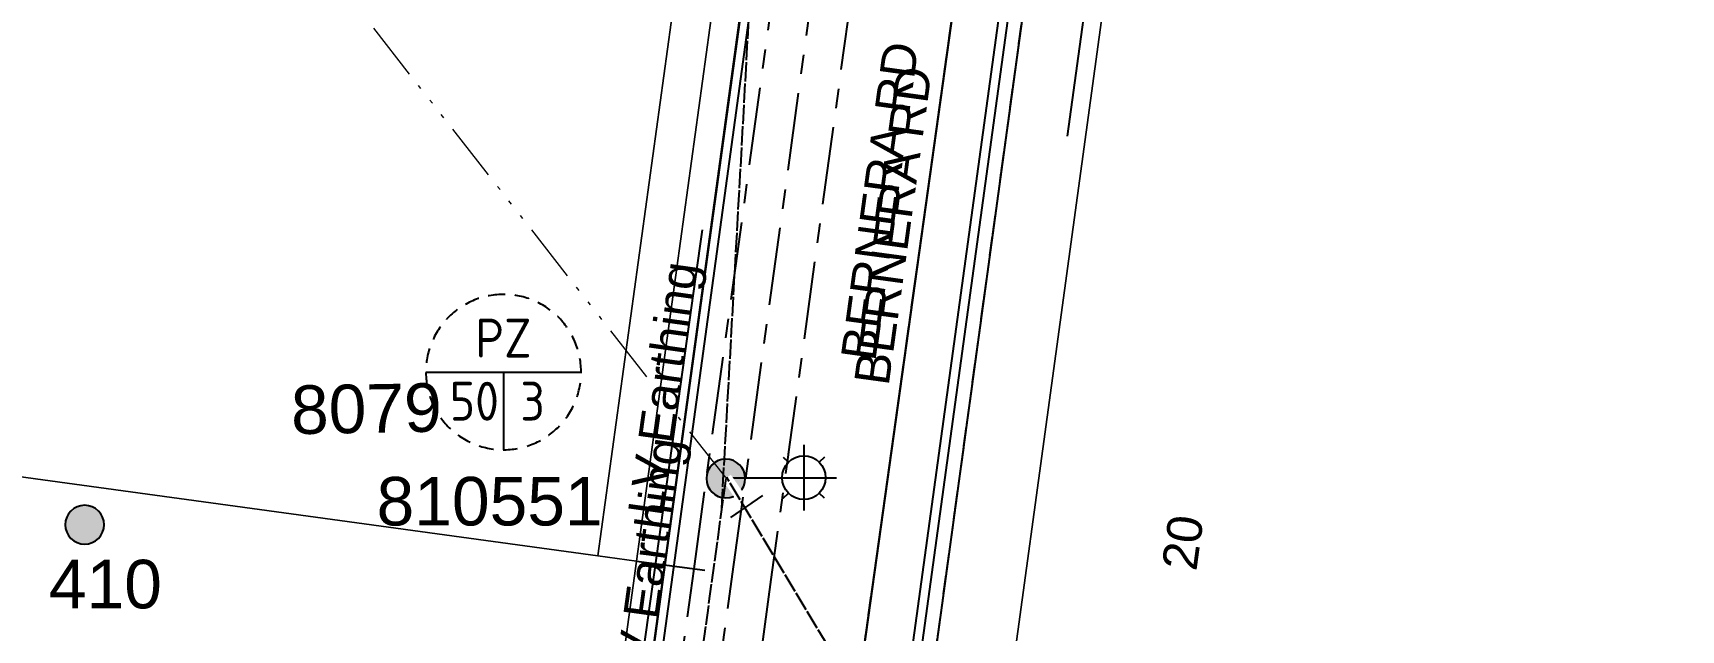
# Model space of a CAD drawing. Header units: metres. Extents: x 301012 to 305396, y 6240778 to 6244350.
# Drawn here: x 302949.8 to 303034.7, y 6242798.7 to 6242829.5 of the extents above; entities that cross this region are included whole.
import ezdxf
from ezdxf.enums import TextEntityAlignment as Align

# ---------------------------------------------------------------- set-up
doc = ezdxf.new("R2010")
doc.units = ezdxf.units.M
for name, pattern in [('Cable Exist OH', [1, 1, 0]), ('Cable Exist UG', [7, 4, -1, 1, -1]), ('Dash', [5, 3, -2]), ('DASHED', [19.05, 12.7, -6.35]), ('PHANTOMX2', [6.6, 3, -0.75, 0.2, -0.75, 0.2, -0.75, 0.2, -0.75])]:
    doc.linetypes.add(name, pattern=pattern)
doc.layers.get('0').update_dxf_attribs({"color": 6})
for name, color, linetype, lineweight in [('_User_LV_Exist', 5, 'Continuous', 35), ('Cadastre Land Parcels_SP_EXT', 118, 'Continuous', 15), ('Cadastre Roads_SP_EXT', 218, 'Continuous', 15), ('Mains_HV_EXT', 13, 'Continuous', 25), ('Mains_LV_EXT', 163, 'Continuous', 25), ('Mains_SL_EXT', 131, 'Continuous', 25), ('Mains_TR_EXT', 211, 'Continuous', 25), ('Services_SP_EXT', 42, 'PHANTOMX2', 20)]:
    doc.layers.add(name, color=color, linetype=linetype, lineweight=lineweight)
for name, color, linetype in [('Equip_SL_EXT', 7, 'Continuous'), ('Equip_SP_SL_EXT', 7, 'Continuous'), ('SupportsOH_SP_TR_HV_LV_SL_EXT', 7, 'Continuous'), ('UG_Details_SP_MISC', 7, 'Continuous')]:
    doc.layers.add(name, color=color, linetype=linetype)
doc.layers.add('UNKNOWN_FEATURES', color=1, linetype='DASHED', plot=False)
doc.styles.add('IESYMBOL1', font='isocp.shx')
doc.styles.add('POLE_LABEL', font='arial.ttf', dxfattribs={"height": 2})
doc.styles.add('SL_LABEL', font='arial.ttf', dxfattribs={"height": 2})
doc.styles.add('SLCP_LABEL', font='arial.ttf', dxfattribs={"height": 2})
doc.styles.get("Standard").update_dxf_attribs({"font": 'arial.ttf'})
doc.linetypes.add('Cable E OH', pattern='A,8,-0.01,["E",Standard,S=1.5,R=30,X=0,Y=-0.9],0', length=8.01)
doc.linetypes.add('Cable E UG', pattern='A,5,-0.1,["E",Standard,S=1.5,R=0,X=0,Y=-0.75],-1.45', length=6.55)
doc.linetypes.add('Cable P UG', pattern='A,5,-0.1,["P",Standard,S=1.5,R=0,X=0,Y=-0.75],-1.45', length=6.55)

# ---------------------------------------------------------------- blocks, each defined once
blk = doc.blocks.new('SL_LANTERN_EXT')
at = {"flags": 9}
for tag, p in [('LRATECODE', (-7.4, 0)), ('LOUTREACHVOCAB', (-7.2, 0)), ('LOUTREACH', (-7, 0)), ('LANTNUMBER', (-6.6, 0)), ('LNEW', (-6.4, 0)), ('LMASTVOCAB', (-6.2, 0)), ('LMAST', (-6, 0)), ('LLAMPVOCAB', (-5.8, 0)), ('LLAMP', (-5.6, 0)), ('LEXIST', (-5.4, 0)), ('LCHARGE3PERCENT', (-5.2, 0)), ('LCHARGE3', (-5, 0)), ('LCHARGE2PERCENT', (-4.8, 0)), ('LCHARGE2', (-4.6, 0)), ('LCHARGE1PERCENT', (-4.4, 0)), ('LCHARGE1', (-4.2, 0)), ('LCATEGORY', (-4, 0)), ('LBRACKETVOCAB', (-3.8, 0)), ('LBRACKET', (-3.6, 0)), ('LKINGHEIGHT', (-3.4, 0)), ('CREPLACE', (-3.2, 0)), ('CREMOVE', (-3, 0)), ('CNUMBER', (-2.8, 0)), ('CNEW', (-2.6, 0)), ('CEXIST', (-2.4, 0)), ('USAGE', (-2.2, 0)), ('STATE', (-2, 0)), ('OWNED_BY', (-1.8, 0)), ('ORIENTATION', (-1.6, 0)), ('OPERATING_VOLTAGE', (-1.4, 0)), ('NO_PHASES', (-1.2, 0)), ('LANTERN_TYPE', (-1, 0)), ('LANTERN_PURPOSE', (-0.8, 0)), ('CONTROL_TYPE', (-0.6, 0)), ('CONSTRUCTED_VOLTAGE', (-0.4, 0))]:
    blk.add_attdef(tag, text='', height=0.001, rotation=270, dxfattribs=at).set_placement(p, align=Align.MIDDLE_LEFT)
at = {"style": 'SL_LABEL', "flags": 9}
blk.add_attdef('STREET_CODE', text='', height=0.001, rotation=270, dxfattribs=at).set_placement((0.001, 0), align=Align.MIDDLE_LEFT)
at = {"flags": 1}
blk.add_attdef('Z', (0, 0), '', height=0.001, rotation=270, dxfattribs=at)
at = {"width": 0.9}
blk.add_attdef('LNUMBER', text='', height=1, dxfattribs=at).set_placement((7, -1), align=Align.MIDDLE_LEFT)
at = {"flags": 9}
for tag, p in [('LREMOVE', (0, -7.6)), ('LREPLACE', (0, -7.8)), ('LTYPE', (0, -8)), ('LTYPEVOCAB', (0, -8.2)), ('LEGEND', (0, -8.4)), ('SUBURB', (0, -8.6)), ('STREETNAME', (0, -8.8)), ('LOCATION', (0, -9)), ('NOTES', (0, -9.2)), ('MAINTAINED_BY', (0, -9.863))]:
    blk.add_attdef(tag, text='', height=0.001, dxfattribs=at).set_placement(p, align=Align.MIDDLE_LEFT)
blk.add_attdef('OPERATED_BY', (0, -9.607), '', height=0.001, dxfattribs=at)
blk.add_wipeout([(5.688, 0), (5.061, -1.061), (4, -1.688), (2.939, -1.061), (2.313, 0), (2.939, 1.061), (4, 1.687), (5.061, 1.061)])
for p, q in [((2.939, 1.061), (3.205, 0.795)), ((4, 1.687), (4, 0)), ((5.061, 1.061), (4.795, 0.795)), ((0, 0), (4, 0)), ((2.939, -1.061), (3.205, -0.795)), ((4, 0), (5.688, 0)), ((4, 0), (4, -1.688)), ((5.061, -1.061), (4.795, -0.795))]:
    blk.add_line(p, q)
blk.add_circle((4, 0), 1.125)
blk = doc.blocks.new('POLE_EXT')
blk.add_hatch(color=256).paths.add_polyline_path([(-1, 0, 1), (1, 0, 1)])
blk.add_lwpolyline([(-1, 0, 1), (1, 0, 1)], format="xyb", close=True)
at = {"flags": 8}
blk.add_attdef('pNumber', text='', height=2, dxfattribs=at).set_placement((2.5, 2.5), align=Align.MIDDLE_CENTER)
at = {"style": 'POLE_LABEL', "flags": 9}
for tag, p in [('STRUCTURE_PLANT_NUMBER', (1.355, 0.028)), ('STREET_CODE', (1.355, -0.2))]:
    blk.add_attdef(tag, text='', height=0.2, dxfattribs=at).set_placement(p, align=Align.MIDDLE_LEFT)
at = {"flags": 9}
for tag, p in [('OWNED_BY', (1.355, -0.4)), ('SPECIAL_USE', (1.355, -0.8)), ('PARENT', (1.355, -0.6)), ('cLV', (1.355, -1.4)), ('STATE', (1.355, -1)), ('hDepth', (1.355, -1.6)), ('hDia', (1.355, -1.8)), ('USAGE', (1.355, -1.2)), ('cHV', (1.355, -2)), ('LBRACKET', (1.355, -2.2)), ('LExisting', (1.355, -2.4)), ('LANTNUMBER', (1.355, -2.6)), ('cLinedev', (1.355, -3.4)), ('LOther', (1.355, -2.8)), ('LRemove', (1.355, -3)), ('LEGEND', (1.355, -3.2)), ('pExisting', (1.355, -3.8)), ('LOCATION', (1.355, -3.6)), ('PFNUMBER', (1.355, -4)), ('NEWPFNUMBER', (1.355, -4.2)), ('pFooting', (1.355, -4.4)), ('pNew', (1.355, -4.6)), ('pRelocate', (1.355, -5)), ('cspan', (1.355, -6)), ('pRemove', (1.355, -5.2)), ('pReplace', (1.355, -5.4)), ('pStay', (1.355, -5.6)), ('pType', (1.355, -5.8)), ('STREETNAME', (1.355, -6.2)), ('SUBURB', (1.355, -6.4)), ('NOTES', (1.355, -6.6)), ('MAINTAINED_BY', (1.355, -6.814)), ('OPERATED_BY', (1.355, -7.014))]:
    blk.add_attdef(tag, text='', height=0.2, dxfattribs=at).set_placement(p, align=Align.MIDDLE_LEFT)
at = {"flags": 1}
blk.add_attdef('Z', (1.355, -7.328), '', height=0.2, dxfattribs=at)
blk = doc.blocks.new('End Shackle_EXT')
at = {"flags": 9}
for tag, p in [('ORIENTATION', (0, -0.8)), ('OWNED_BY', (0, -1)), ('STATE', (0, -1.2)), ('USAGE', (0, -1.4)), ('NOTES', (0, -1.6))]:
    blk.add_attdef(tag, text='', height=0.2, dxfattribs=at).set_placement(p, align=Align.MIDDLE_LEFT)
blk.add_wipeout([(0, 0.253), (1.815, 0.253), (1.815, -0.253), (0, -0.253)])
blk.add_line((1.815, -1), (1.815, 1))
at = {"flags": 1}
blk.add_attdef('Z', (0, 0), '', height=0.2, dxfattribs=at)
at = {"flags": 9}
for tag, p in [('CONNECTOR_TYPE', (0, 0)), ('OPERATING_VOLTAGE', (0, -0.6)), ('CONSTRUCTED_VOLTAGE', (0, -0.2)), ('NO_PHASES', (0, -0.4))]:
    blk.add_attdef(tag, text='', height=0.2, dxfattribs=at).set_placement(p, align=Align.MIDDLE_LEFT)
blk = doc.blocks.new('SLCP_ZELL_EXT')
at = {"flags": 8}
blk.add_attdef('ASSET_NUM', text='', height=2, dxfattribs=at).set_placement((0, 6), align=Align.MIDDLE_CENTER)
for tag, flags, p in [('CONSTRUCTED_VOLTAGE', 9, (0.25, -0.5)), ('CONTROL_TYPE', 9, (0.25, -0.7)), ('NO_PHASES', 9, (0.25, -0.9)), ('OPERATING_VOLTAGE', 9, (0.25, -1.1)), ('ORIENTATION', 9, (0.25, -1.3)), ('OWNED_BY', 9, (0.25, -1.5)), ('OPERATED_BY', 9, (0.25, -1.7)), ('USAGE', 9, (0.25, -2.1)), ('MAINTAINED_BY', 9, (0.25, -1.9)), ('LOCATION', 9, (0.25, -2.3)), ('NOTES', 9, (0.25, -2.5)), ('AMP_RATING', 9, (0.25, -3.3)), ('STATE', 9, (0.25, -2.7)), ('STREETNAME', 9, (0.25, -2.9)), ('SUBURB', 9, (0.25, -3.1)), ('Z', 1, (0.25, -3.5))]:
    blk.add_attdef(tag, text='', height=0.2, dxfattribs=dict(flags=flags)).set_placement(p, align=Align.MIDDLE_LEFT)
blk.add_wipeout([(-0.049, 4), (-0.147, 3.997), (-0.245, 3.992), (-0.343, 3.985), (-0.441, 3.976), (-0.538, 3.964), (-0.635, 3.949), (-0.732, 3.932), (-0.828, 3.913), (-0.924, 3.892), (-1.019, 3.868), (-1.114, 3.842), (-1.208, 3.813), (-1.301, 3.782), (-1.394, 3.749), (-1.485, 3.714), (-1.576, 3.676), (-1.666, 3.637), (-1.754, 3.595), (-1.842, 3.551), (-1.929, 3.504), (-2.014, 3.456), (-2.098, 3.405), (-2.181, 3.353), (-2.263, 3.298), (-2.343, 3.242), (-2.422, 3.183), (-2.499, 3.123), (-2.575, 3.061), (-2.65, 2.997), (-2.722, 2.931), (-2.794, 2.863), (-2.863, 2.794), (-2.931, 2.722), (-2.997, 2.65), (-3.061, 2.575), (-3.123, 2.499), (-3.183, 2.422), (-3.242, 2.343), (-3.298, 2.263), (-3.353, 2.181), (-3.405, 2.098), (-3.456, 2.014), (-3.504, 1.929), (-3.551, 1.842), (-3.595, 1.754), (-3.637, 1.666), (-3.676, 1.576), (-3.714, 1.485), (-3.749, 1.394), (-3.782, 1.301), (-3.813, 1.208), (-3.842, 1.114), (-3.868, 1.019), (-3.892, 0.924), (-3.913, 0.828), (-3.932, 0.732), (-3.949, 0.635), (-3.964, 0.538), (-3.976, 0.441), (-3.985, 0.343), (-3.992, 0.245), (-3.997, 0.147), (-4, 0.049), (-4, -0.049), (-3.997, -0.147), (-3.992, -0.245), (-3.985, -0.343), (-3.976, -0.441), (-3.964, -0.538), (-3.949, -0.635), (-3.932, -0.732), (-3.913, -0.828), (-3.892, -0.924), (-3.868, -1.019), (-3.842, -1.114), (-3.813, -1.208), (-3.782, -1.301), (-3.749, -1.394), (-3.714, -1.485), (-3.676, -1.576), (-3.637, -1.666), (-3.595, -1.754), (-3.551, -1.842), (-3.504, -1.929), (-3.456, -2.014), (-3.405, -2.098), (-3.353, -2.181), (-3.298, -2.263), (-3.242, -2.343), (-3.183, -2.422), (-3.123, -2.499), (-3.061, -2.575), (-2.997, -2.65), (-2.931, -2.722), (-2.863, -2.794), (-2.794, -2.863), (-2.722, -2.931), (-2.65, -2.997), (-2.575, -3.061), (-2.499, -3.123), (-2.422, -3.183), (-2.343, -3.242), (-2.263, -3.298), (-2.181, -3.353), (-2.098, -3.405), (-2.014, -3.456), (-1.929, -3.504), (-1.842, -3.551), (-1.754, -3.595), (-1.666, -3.637), (-1.576, -3.676), (-1.485, -3.714), (-1.394, -3.749), (-1.301, -3.782), (-1.208, -3.813), (-1.114, -3.842), (-1.019, -3.868), (-0.924, -3.892), (-0.828, -3.913), (-0.732, -3.932), (-0.635, -3.949), (-0.538, -3.964), (-0.441, -3.976), (-0.343, -3.985), (-0.245, -3.992), (-0.147, -3.997), (-0.049, -4), (0.049, -4), (0.147, -3.997), (0.245, -3.992), (0.343, -3.985), (0.441, -3.976), (0.538, -3.964), (0.635, -3.949), (0.732, -3.932), (0.828, -3.913), (0.924, -3.892), (1.019, -3.868), (1.114, -3.842), (1.208, -3.813), (1.301, -3.782), (1.394, -3.749), (1.485, -3.714), (1.576, -3.676), (1.666, -3.637), (1.754, -3.595), (1.842, -3.551), (1.929, -3.504), (2.014, -3.456), (2.098, -3.405), (2.181, -3.353), (2.263, -3.298), (2.343, -3.242), (2.422, -3.183), (2.499, -3.123), (2.575, -3.061), (2.65, -2.997), (2.722, -2.931), (2.794, -2.863), (2.863, -2.794), (2.931, -2.722), (2.997, -2.65), (3.061, -2.575), (3.123, -2.499), (3.183, -2.422), (3.242, -2.343), (3.298, -2.263), (3.353, -2.181), (3.405, -2.098), (3.456, -2.014), (3.504, -1.929), (3.551, -1.842), (3.595, -1.754), (3.637, -1.666), (3.676, -1.576), (3.714, -1.485), (3.749, -1.394), (3.782, -1.301), (3.813, -1.208), (3.842, -1.114), (3.868, -1.019), (3.892, -0.924), (3.913, -0.828), (3.932, -0.732), (3.949, -0.635), (3.964, -0.538), (3.976, -0.441), (3.985, -0.343), (3.992, -0.245), (3.997, -0.147), (4, -0.049), (4, 0.049), (3.997, 0.147), (3.992, 0.245), (3.985, 0.343), (3.976, 0.441), (3.964, 0.538), (3.949, 0.635), (3.932, 0.732), (3.913, 0.828), (3.892, 0.924), (3.868, 1.019), (3.842, 1.114), (3.813, 1.208), (3.782, 1.301), (3.749, 1.394), (3.714, 1.485), (3.676, 1.576), (3.637, 1.666), (3.595, 1.754), (3.551, 1.842), (3.504, 1.929), (3.456, 2.014), (3.405, 2.098), (3.353, 2.181), (3.298, 2.263), (3.242, 2.343), (3.183, 2.422), (3.123, 2.499), (3.061, 2.575), (2.997, 2.65), (2.931, 2.722), (2.863, 2.794), (2.794, 2.863), (2.722, 2.931), (2.65, 2.997), (2.575, 3.061), (2.499, 3.123), (2.422, 3.183), (2.343, 3.242), (2.263, 3.298), (2.181, 3.353), (2.098, 3.405), (2.014, 3.456), (1.929, 3.504), (1.842, 3.551), (1.754, 3.595), (1.666, 3.637), (1.576, 3.676), (1.485, 3.714), (1.394, 3.749), (1.301, 3.782), (1.208, 3.813), (1.114, 3.842), (1.019, 3.868), (0.924, 3.892), (0.828, 3.913), (0.732, 3.932), (0.635, 3.949), (0.538, 3.964), (0.441, 3.976), (0.343, 3.985), (0.245, 3.992), (0.147, 3.997), (0.049, 4)])
for p, q in [((-4, 0), (4, 0)), ((0, 0), (0, -4))]:
    blk.add_line(p, q)
at = {"linetype": 'Dash', "ltscale": 0.25, "flags": 128}
blk.add_lwpolyline([(-0.049, 4), (-0.147, 3.997), (-0.245, 3.992), (-0.343, 3.985), (-0.441, 3.976), (-0.538, 3.964), (-0.635, 3.949), (-0.732, 3.932), (-0.828, 3.913), (-0.924, 3.892), (-1.019, 3.868), (-1.114, 3.842), (-1.208, 3.813), (-1.301, 3.782), (-1.394, 3.749), (-1.485, 3.714), (-1.576, 3.676), (-1.666, 3.637), (-1.754, 3.595), (-1.842, 3.551), (-1.929, 3.504), (-2.014, 3.456), (-2.098, 3.405), (-2.181, 3.353), (-2.263, 3.298), (-2.343, 3.242), (-2.422, 3.183), (-2.499, 3.123), (-2.575, 3.061), (-2.65, 2.997), (-2.722, 2.931), (-2.794, 2.863), (-2.863, 2.794), (-2.931, 2.722), (-2.997, 2.65), (-3.061, 2.575), (-3.123, 2.499), (-3.183, 2.422), (-3.242, 2.343), (-3.298, 2.263), (-3.353, 2.181), (-3.405, 2.098), (-3.456, 2.014), (-3.504, 1.929), (-3.551, 1.842), (-3.595, 1.754), (-3.637, 1.666), (-3.676, 1.576), (-3.714, 1.485), (-3.749, 1.394), (-3.782, 1.301), (-3.813, 1.208), (-3.842, 1.114), (-3.868, 1.019), (-3.892, 0.924), (-3.913, 0.828), (-3.932, 0.732), (-3.949, 0.635), (-3.964, 0.538), (-3.976, 0.441), (-3.985, 0.343), (-3.992, 0.245), (-3.997, 0.147), (-4, 0.049), (-4, -0.049), (-3.997, -0.147), (-3.992, -0.245), (-3.985, -0.343), (-3.976, -0.441), (-3.964, -0.538), (-3.949, -0.635), (-3.932, -0.732), (-3.913, -0.828), (-3.892, -0.924), (-3.868, -1.019), (-3.842, -1.114), (-3.813, -1.208), (-3.782, -1.301), (-3.749, -1.394), (-3.714, -1.485), (-3.676, -1.576), (-3.637, -1.666), (-3.595, -1.754), (-3.551, -1.842), (-3.504, -1.929), (-3.456, -2.014), (-3.405, -2.098), (-3.353, -2.181), (-3.298, -2.263), (-3.242, -2.343), (-3.183, -2.422), (-3.123, -2.499), (-3.061, -2.575), (-2.997, -2.65), (-2.931, -2.722), (-2.863, -2.794), (-2.794, -2.863), (-2.722, -2.931), (-2.65, -2.997), (-2.575, -3.061), (-2.499, -3.123), (-2.422, -3.183), (-2.343, -3.242), (-2.263, -3.298), (-2.181, -3.353), (-2.098, -3.405), (-2.014, -3.456), (-1.929, -3.504), (-1.842, -3.551), (-1.754, -3.595), (-1.666, -3.637), (-1.576, -3.676), (-1.485, -3.714), (-1.394, -3.749), (-1.301, -3.782), (-1.208, -3.813), (-1.114, -3.842), (-1.019, -3.868), (-0.924, -3.892), (-0.828, -3.913), (-0.732, -3.932), (-0.635, -3.949), (-0.538, -3.964), (-0.441, -3.976), (-0.343, -3.985), (-0.245, -3.992), (-0.147, -3.997), (-0.049, -4), (0.049, -4), (0.147, -3.997), (0.245, -3.992), (0.343, -3.985), (0.441, -3.976), (0.538, -3.964), (0.635, -3.949), (0.732, -3.932), (0.828, -3.913), (0.924, -3.892), (1.019, -3.868), (1.114, -3.842), (1.208, -3.813), (1.301, -3.782), (1.394, -3.749), (1.485, -3.714), (1.576, -3.676), (1.666, -3.637), (1.754, -3.595), (1.842, -3.551), (1.929, -3.504), (2.014, -3.456), (2.098, -3.405), (2.181, -3.353), (2.263, -3.298), (2.343, -3.242), (2.422, -3.183), (2.499, -3.123), (2.575, -3.061), (2.65, -2.997), (2.722, -2.931), (2.794, -2.863), (2.863, -2.794), (2.931, -2.722), (2.997, -2.65), (3.061, -2.575), (3.123, -2.499), (3.183, -2.422), (3.242, -2.343), (3.298, -2.263), (3.353, -2.181), (3.405, -2.098), (3.456, -2.014), (3.504, -1.929), (3.551, -1.842), (3.595, -1.754), (3.637, -1.666), (3.676, -1.576), (3.714, -1.485), (3.749, -1.394), (3.782, -1.301), (3.813, -1.208), (3.842, -1.114), (3.868, -1.019), (3.892, -0.924), (3.913, -0.828), (3.932, -0.732), (3.949, -0.635), (3.964, -0.538), (3.976, -0.441), (3.985, -0.343), (3.992, -0.245), (3.997, -0.147), (4, -0.049), (4, 0.049), (3.997, 0.147), (3.992, 0.245), (3.985, 0.343), (3.976, 0.441), (3.964, 0.538), (3.949, 0.635), (3.932, 0.732), (3.913, 0.828), (3.892, 0.924), (3.868, 1.019), (3.842, 1.114), (3.813, 1.208), (3.782, 1.301), (3.749, 1.394), (3.714, 1.485), (3.676, 1.576), (3.637, 1.666), (3.595, 1.754), (3.551, 1.842), (3.504, 1.929), (3.456, 2.014), (3.405, 2.098), (3.353, 2.181), (3.298, 2.263), (3.242, 2.343), (3.183, 2.422), (3.123, 2.499), (3.061, 2.575), (2.997, 2.65), (2.931, 2.722), (2.863, 2.794), (2.794, 2.863), (2.722, 2.931), (2.65, 2.997), (2.575, 3.061), (2.499, 3.123), (2.422, 3.183), (2.343, 3.242), (2.263, 3.298), (2.181, 3.353), (2.098, 3.405), (2.014, 3.456), (1.929, 3.504), (1.842, 3.551), (1.754, 3.595), (1.666, 3.637), (1.576, 3.676), (1.485, 3.714), (1.394, 3.749), (1.301, 3.782), (1.208, 3.813), (1.114, 3.842), (1.019, 3.868), (0.924, 3.892), (0.828, 3.913), (0.732, 3.932), (0.635, 3.949), (0.538, 3.964), (0.441, 3.976), (0.343, 3.985), (0.245, 3.992), (0.147, 3.997), (0.049, 4)], close=True, dxfattribs=at)
at = {"style": 'IESYMBOL1'}
for s, p in [('PZ', (0, 1.75)), ('50', (-1.5, -1.5)), ('3', (1.5, -1.5))]:
    blk.add_text(s, height=2, dxfattribs=at).set_placement(p, align=Align.MIDDLE_CENTER)

msp = doc.modelspace()

# ---------------------------------------------------------------- linework, layer by layer
at = {"layer": 'Cadastre Land Parcels_SP_EXT', "linetype": 'Continuous'}
for points in [[(302983.05, 6242832.753), (302864.164, 6242849.048), (302863.739, 6242846.035), (302860.019, 6242818.838), (302875.127, 6242816.732), (302978.895, 6242802.533), (302983.05, 6242832.753)], [(303297.541, 6242799.124), (303006.067, 6242839.039), (302996.296, 6242767.649), (303287.359, 6242727.818), (303297.541, 6242799.124)], [(302985.032, 6242832.481), (302983.05, 6242832.753), (302978.895, 6242802.533), (302980.878, 6242802.263), (302985.032, 6242832.481)], [(302978.895, 6242802.533), (302875.127, 6242816.732), (302870.57, 6242783.525), (302894.745, 6242780.21), (302895.159, 6242783.194), (302976.734, 6242772.044), (302980.878, 6242802.263), (302978.895, 6242802.533)]]:
    msp.add_lwpolyline(points, close=True, dxfattribs=at)
at = {"layer": 'Mains_HV_EXT', "linetype": 'Cable P UG'}
msp.add_lwpolyline([(303005.639, 6242865.858), (302995.294, 6242790.328)], dxfattribs=at)
at = {"layer": 'Mains_HV_EXT', "linetype": 'Cable E OH'}
msp.add_lwpolyline([(303005.639, 6242865.858), (303001.918, 6242838.691), (303001.267, 6242833.935), (303000.615, 6242829.18), (302999.964, 6242824.424), (302995.294, 6242790.328)], dxfattribs=at)
at = {"layer": 'Mains_HV_EXT', "linetype": 'Cable Exist OH'}
msp.add_lwpolyline([(303005.639, 6242865.858), (302995.294, 6242790.328)], dxfattribs=at)
at = {"layer": 'Mains_HV_EXT', "linetype": 'Cable E UG'}
for points in [[(303004.375, 6242833.51), (303003.714, 6242828.755)], [(303003.714, 6242828.755), (303003.088, 6242824.14)], [(302983.948, 6242816.897), (302984.283, 6242819.316)], [(302979.049, 6242794.802), (302980.818, 6242794.543), (302983.948, 6242816.897)]]:
    msp.add_lwpolyline(points, dxfattribs=at)
at = {"layer": 'Mains_LV_EXT', "linetype": 'Cable Exist OH'}
msp.add_lwpolyline([(303005.639, 6242865.858), (302995.294, 6242790.328)], dxfattribs=at)
at = {"layer": 'Mains_TR_EXT', "linetype": 'Cable Exist OH'}
msp.add_lwpolyline([(303005.639, 6242865.858), (302995.294, 6242790.328)], dxfattribs=at)
at = {"layer": 'UNKNOWN_FEATURES'}
msp.add_lwpolyline([(302980.878, 6242802.263), (302984.4, 6242801.794)], dxfattribs=at)

# ---------------------------------------------------------------- block references
at = {"layer": 'Equip_SP_SL_EXT'}
msp.add_blockref('SL_LANTERN_EXT', (302985.507, 6242806.552), dxfattribs=at)
at = {"layer": 'SupportsOH_SP_TR_HV_LV_SL_EXT'}
ref = msp.add_blockref('POLE_EXT', (302952.44, 6242804.131), dxfattribs=at)
ref.add_attrib('ASSET_NUM', '410', dxfattribs={"layer": '0', "height": 2.5, "style": 'POLE_LABEL'}).set_placement((302956.422, 6242801.075), align=Align.MIDDLE_RIGHT)

# ---------------------------------------------------------------- texts
at = {"layer": '_User_LV_Exist'}
msp.add_text('BERNERA RD', height=1.8, rotation=82.19625, dxfattribs=at).set_placement((302993.19, 6242812.509))
at = {"layer": 'Cadastre Land Parcels_SP_EXT'}
msp.add_text('20', height=1.8, rotation=82.21766, dxfattribs=at).set_placement((303009.736, 6242801.705))
at = {"layer": 'Cadastre Roads_SP_EXT'}
msp.add_text('BERNERA RD', height=1.8, rotation=82.19625, dxfattribs=at).set_placement((302993.875, 6242811.241))
at = {"layer": 'Mains_HV_EXT'}
msp.add_text('LV Earthing', height=1.8, rotation=82.19226, dxfattribs=at).set_placement((302981.46, 6242795.464))

# ---------------------------------------------------------------- next in the draw order: linework, layer by layer
at = {"layer": 'Cadastre Roads_SP_EXT', "linetype": 'Continuous'}
msp.add_lwpolyline([(303033.338, 6243010.028), (303029.705, 6243011.321), (303010.901, 6243021.313), (302994.573, 6242902.09), (302989.59, 6242865.708), (302985.032, 6242832.481), (302980.878, 6242802.263), (302976.734, 6242772.044), (302972.563, 6242741.806), (302967.601, 6242705.565), (302958.307, 6242637.569), (302978.482, 6242637.586), (302986.903, 6242699.085), (302996.296, 6242767.649), (303006.067, 6242839.039), (303015.415, 6242907.186), (303015.688, 6242909.173), (303020.76, 6242946.07), (303021.033, 6242948.058), (303024.775, 6242947.545), (303033.338, 6243010.028)], close=True, dxfattribs=at)
at = {"layer": 'Mains_HV_EXT', "linetype": 'Cable P UG'}
msp.add_lwpolyline([(303054.689, 6243241.66), (303012.047, 6242936.767), (303008.053, 6242908.208), (303008.053, 6242908.208), (302965.976, 6242607.356)], dxfattribs=at)
at = {"layer": 'Services_SP_EXT'}
msp.add_lwpolyline([(302985.481, 6242806.562), (302959.67, 6242839.467), (302928.606, 6242843.995), (302908.666, 6242833.096)], dxfattribs=at)
at = {"layer": 'UG_Details_SP_MISC'}
for p, q in [((303015.99, 6242950.189), (302989.903, 6242759.946)), ((303016.465, 6242950.124), (302990.379, 6242759.881))]:
    msp.add_line(p, q, dxfattribs=at)

# ---------------------------------------------------------------- next in the draw order: block references
at = {"layer": 'SupportsOH_SP_TR_HV_LV_SL_EXT'}
ref = msp.add_blockref('POLE_EXT', (302985.485, 6242806.512), dxfattribs=at)
ref.add_attrib('ASSET_NUM', '810551', dxfattribs={"layer": '0', "height": 2.5, "style": 'POLE_LABEL'}).set_placement((302979.138, 6242806.594), align=Align.TOP_RIGHT)

# ---------------------------------------------------------------- next in the draw order: block references
at = {"layer": 'Mains_LV_EXT', "rotation": 304.4203536418375}
msp.add_blockref('End Shackle_EXT', (302985.537, 6242806.563), dxfattribs=at)

# ---------------------------------------------------------------- next in the draw order: linework, layer by layer
at = {"layer": 'Mains_HV_EXT', "linetype": 'Cable E UG'}
for points in [[(302965.976, 6242607.356), (303012.047, 6242936.767), (303013.895, 6242949.978), (303013.895, 6242949.978), (303054.689, 6243241.66)], [(302979.238, 6242792.052), (302980.96, 6242791.82), (302980.96, 6242791.82), (302982.364, 6242802.059), (302986.518, 6242832.277), (302988.081, 6242843.669), (302990.742, 6242844.664)]]:
    msp.add_lwpolyline(points, dxfattribs=at)
at = {"layer": 'Mains_LV_EXT', "linetype": 'Cable Exist OH'}
msp.add_lwpolyline([(302995.294, 6242790.328), (302985.537, 6242806.563)], dxfattribs=at)
at = {"layer": 'Mains_SL_EXT', "linetype": 'Cable Exist OH'}
for points in [[(302985.275, 6242804.987), (302987.485, 6242844.771)], [(302985.485, 6242806.512), (302978.968, 6242759.066)]]:
    msp.add_lwpolyline(points, dxfattribs=at)
at = {"layer": 'UG_Details_SP_MISC'}
for p, q in [((303002.873, 6242951.888), (302981.186, 6242793.764)), ((303003.348, 6242951.823), (302981.662, 6242793.699))]:
    msp.add_line(p, q, dxfattribs=at)

# ---------------------------------------------------------------- next in the draw order: texts
at = {"layer": 'Mains_HV_EXT'}
msp.add_text('LV Earthing', height=1.8, rotation=82.02957, dxfattribs=at).set_placement((302982.215, 6242804.517))

# ---------------------------------------------------------------- next in the draw order: block references
at = {"layer": 'Equip_SL_EXT'}
ref = msp.add_blockref('SLCP_ZELL_EXT', (302974.026, 6242811.992), dxfattribs=at)
ref.add_attrib('ASSET_NUM', '8079', dxfattribs={"layer": '0', "height": 2.5, "rotation": 1, "style": 'SLCP_LABEL'}).set_placement((302966.935, 6242811.362), align=Align.TOP_CENTER)

# ---------------------------------------------------------------- next in the draw order: linework, layer by layer
at = {"layer": 'Mains_HV_EXT', "linetype": 'Cable Exist UG'}
for points in [[(302975.55, 6242741.401), (302979.71, 6242771.641), (302983.85, 6242801.861), (302988.01, 6242832.081), (302989.074, 6242840.194), (302991.38, 6242841.151), (302991.992, 6242846.376), (302991.992, 6242846.376), (302994.552, 6242865.036), (302999.532, 6242901.416), (303006.273, 6242950.176), (303008.727, 6242953.389), (303008.727, 6242953.389), (303018.129, 6243021.816)], [(303020.146, 6243021.801), (303010.738, 6242953.337), (303010.31, 6242950.492), (303011.308, 6242942.734), (303011.308, 6242942.734), (303006.496, 6242907.974), (302998.21, 6242847.591), (302993.443, 6242842.042), (302993.443, 6242842.042), (302991.967, 6242831.531), (302987.813, 6242801.31), (302986.675, 6242793.038), (302986.243, 6242789.861), (302986.243, 6242789.861), (302983.669, 6242771.09), (302982.232, 6242760.524), (302979.868, 6242758.112), (302979.868, 6242758.112), (302977.532, 6242741.129)], [(302977.574, 6242793.141), (302979.307, 6242793.625), (302984.635, 6242792.884), (302984.635, 6242792.884), (302985.831, 6242801.583), (302989.986, 6242831.801), (302990.381, 6242834.729)]]:
    msp.add_lwpolyline(points, dxfattribs=at)
at = {"layer": 'Mains_TR_EXT', "linetype": 'Cable Exist UG'}
msp.add_lwpolyline([(302870.024, 6241912.966), (302895.27, 6242098.265), (302903.796, 6242167.417), (302908.514, 6242204.597), (302925.721, 6242341.259), (302932.123, 6242350.498), (302965.976, 6242607.356), (303012.047, 6242936.767)], dxfattribs=at)

doc.saveas('drawing.dxf')
